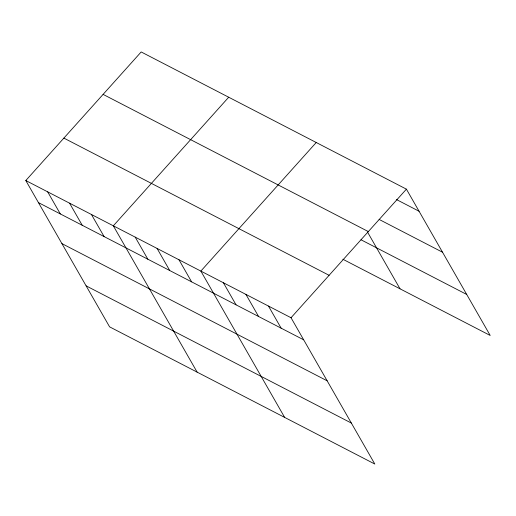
<?xml version="1.0" encoding="UTF-8"?>
<svg xmlns="http://www.w3.org/2000/svg" width="516" height="516" viewBox="0 0 516 516"><rect width="100%" height="100%" fill="white"/><g stroke="black" fill="none" stroke-linecap="round" stroke-linejoin="round"><path stroke-width="0.77" d="M25.8 180.535L291.03 317.74L374.822 464.052L109.592 326.847L25.8 180.535L141.178 51.948L406.408 189.153L490.2 335.465L342.85 259.238M228.704 97.227L113.326 225.815L197.118 372.126M316.231 142.506L200.853 271.087L284.645 417.399M291.03 317.74L406.408 189.153M396.507 199.576L419.05 211.238M379.125 219.429L442.535 252.234M103.103 94.383L368.334 231.587M361.013 239.785L466.722 294.468M63.874 138.101L329.105 275.305M38.448 202.614L303.672 339.825M61.926 243.61L327.157 380.814M86.114 285.851L351.344 423.055M367.573 232.148L400.023 288.818M268.481 306.078L281.13 328.157M245.939 294.417L258.587 316.495M223.396 282.755L236.044 304.833M178.968 259.767L191.617 281.852M157.09 248.448L169.732 270.532M135.205 237.134L147.853 259.213M91.442 214.495L104.09 236.573M69.563 203.175L82.212 225.253M47.678 191.855L60.327 213.934"/></g></svg>
